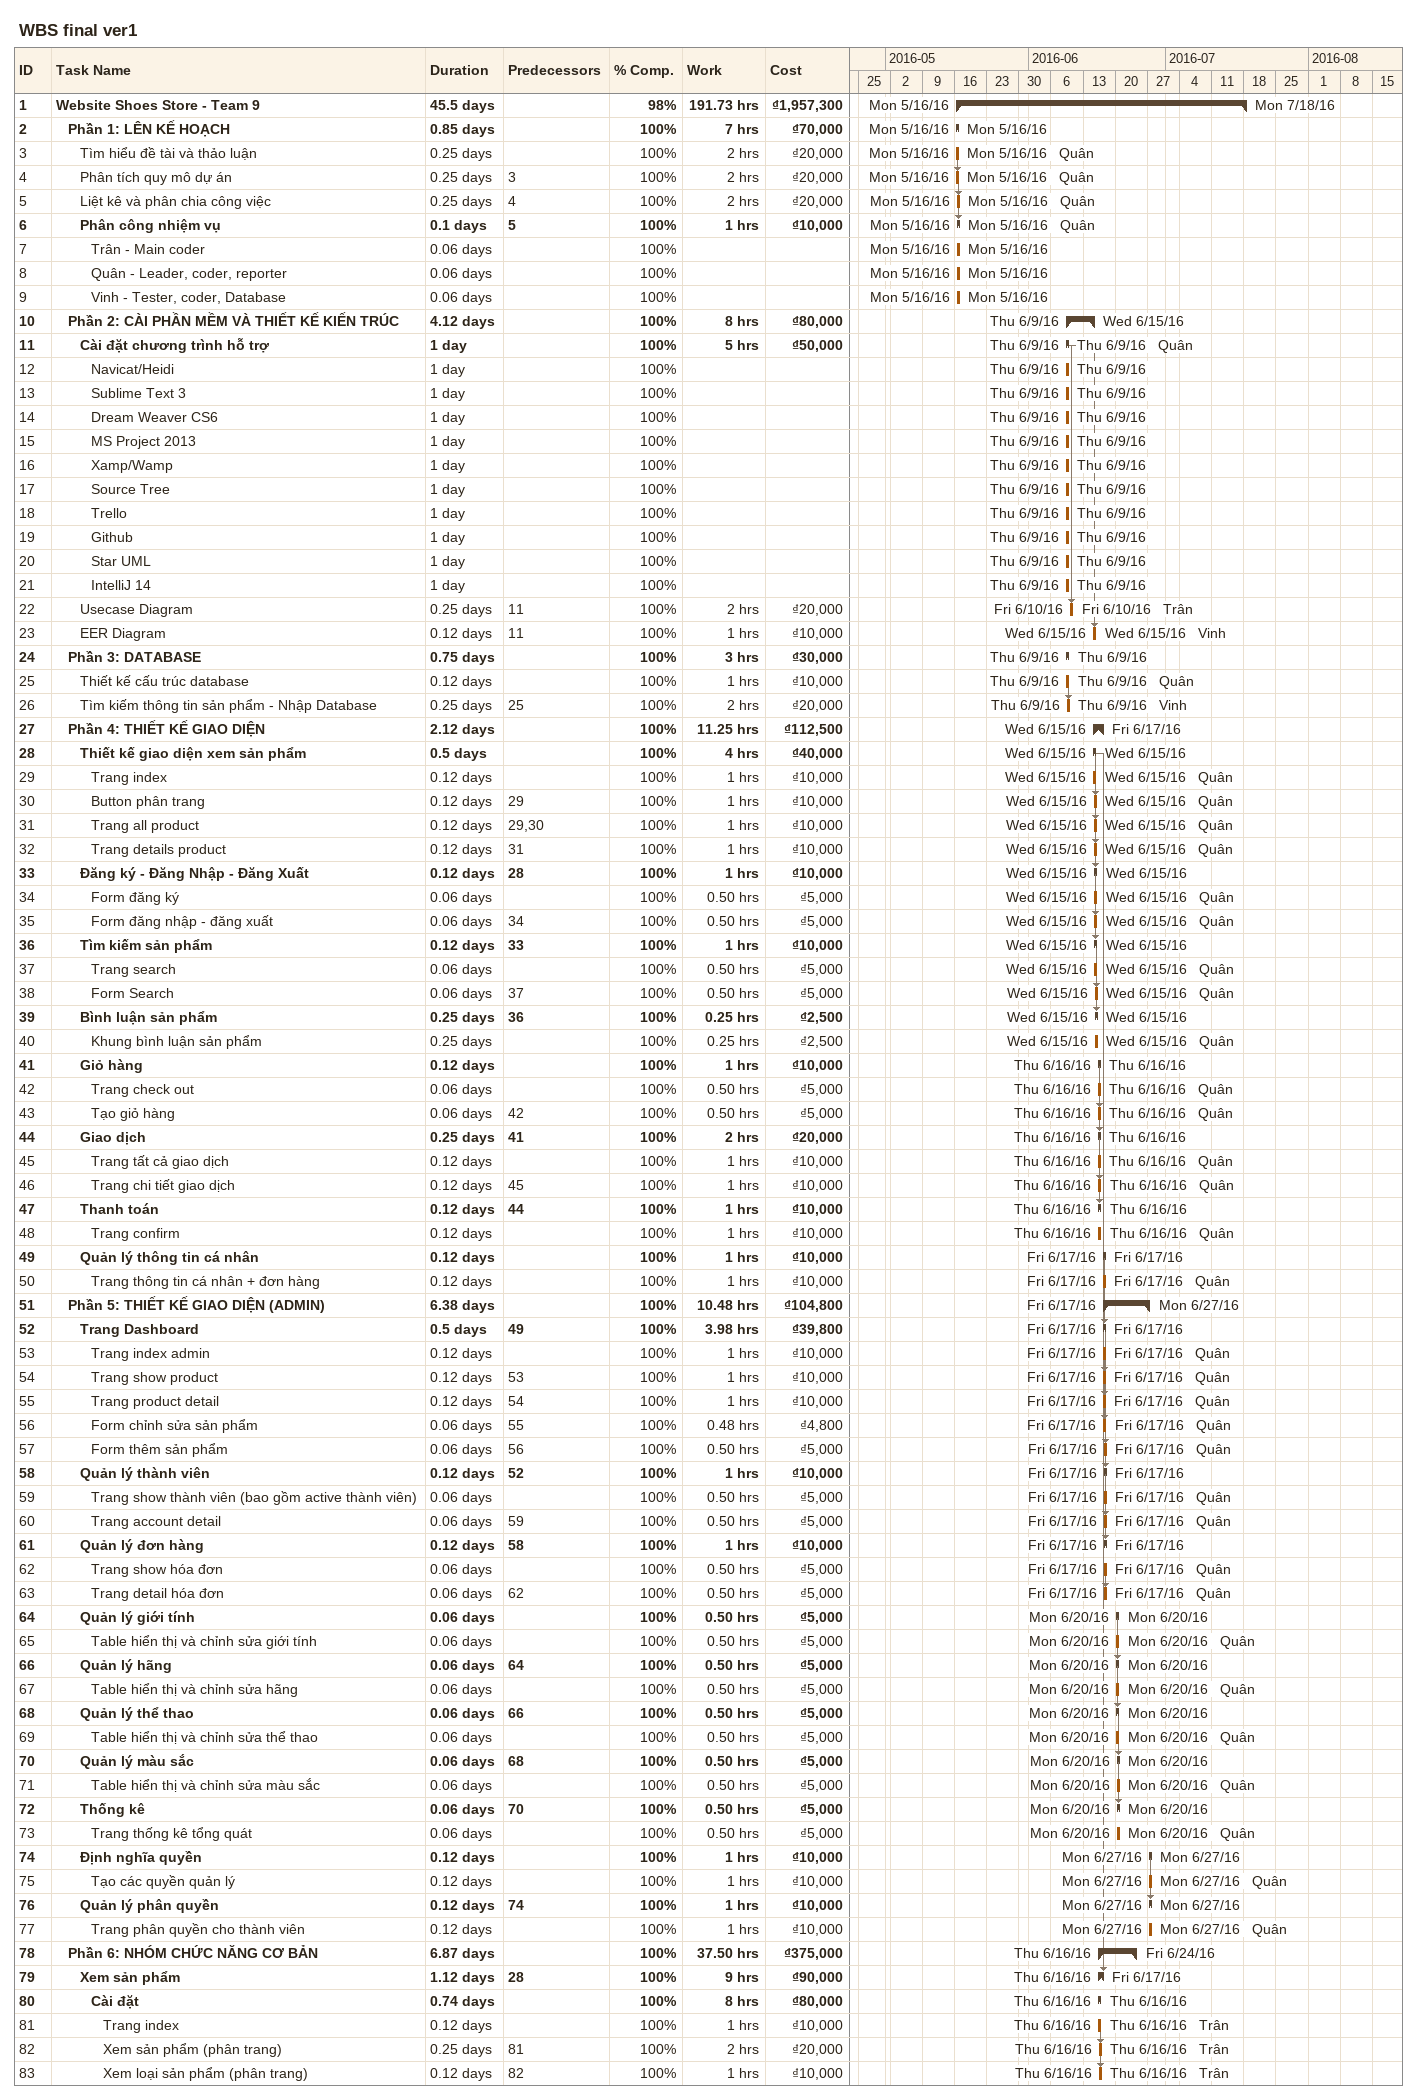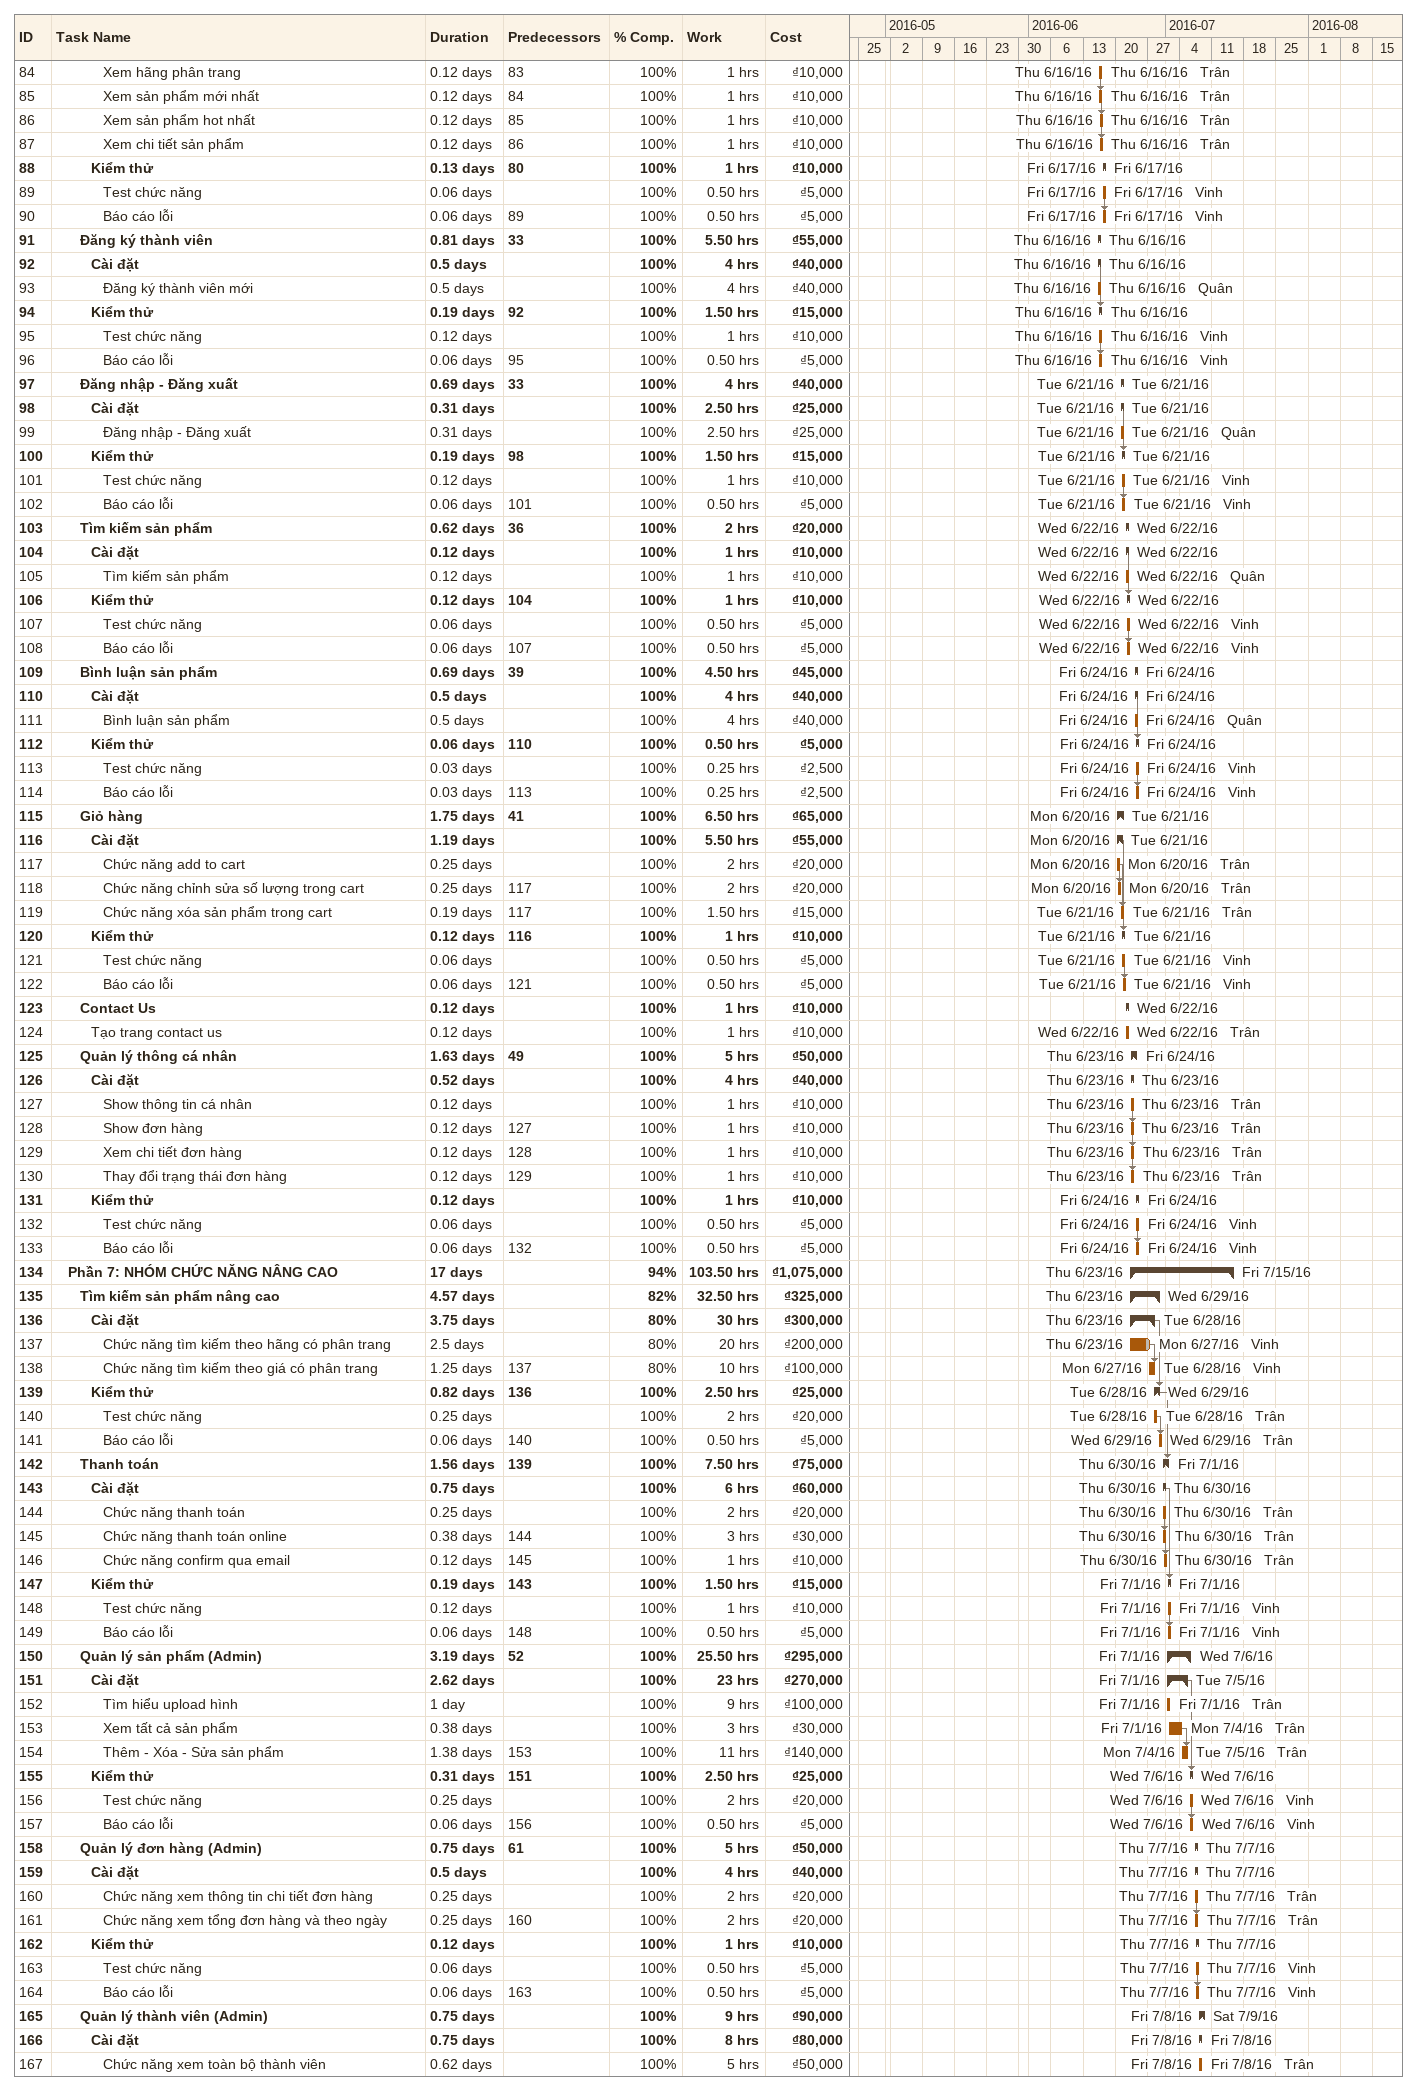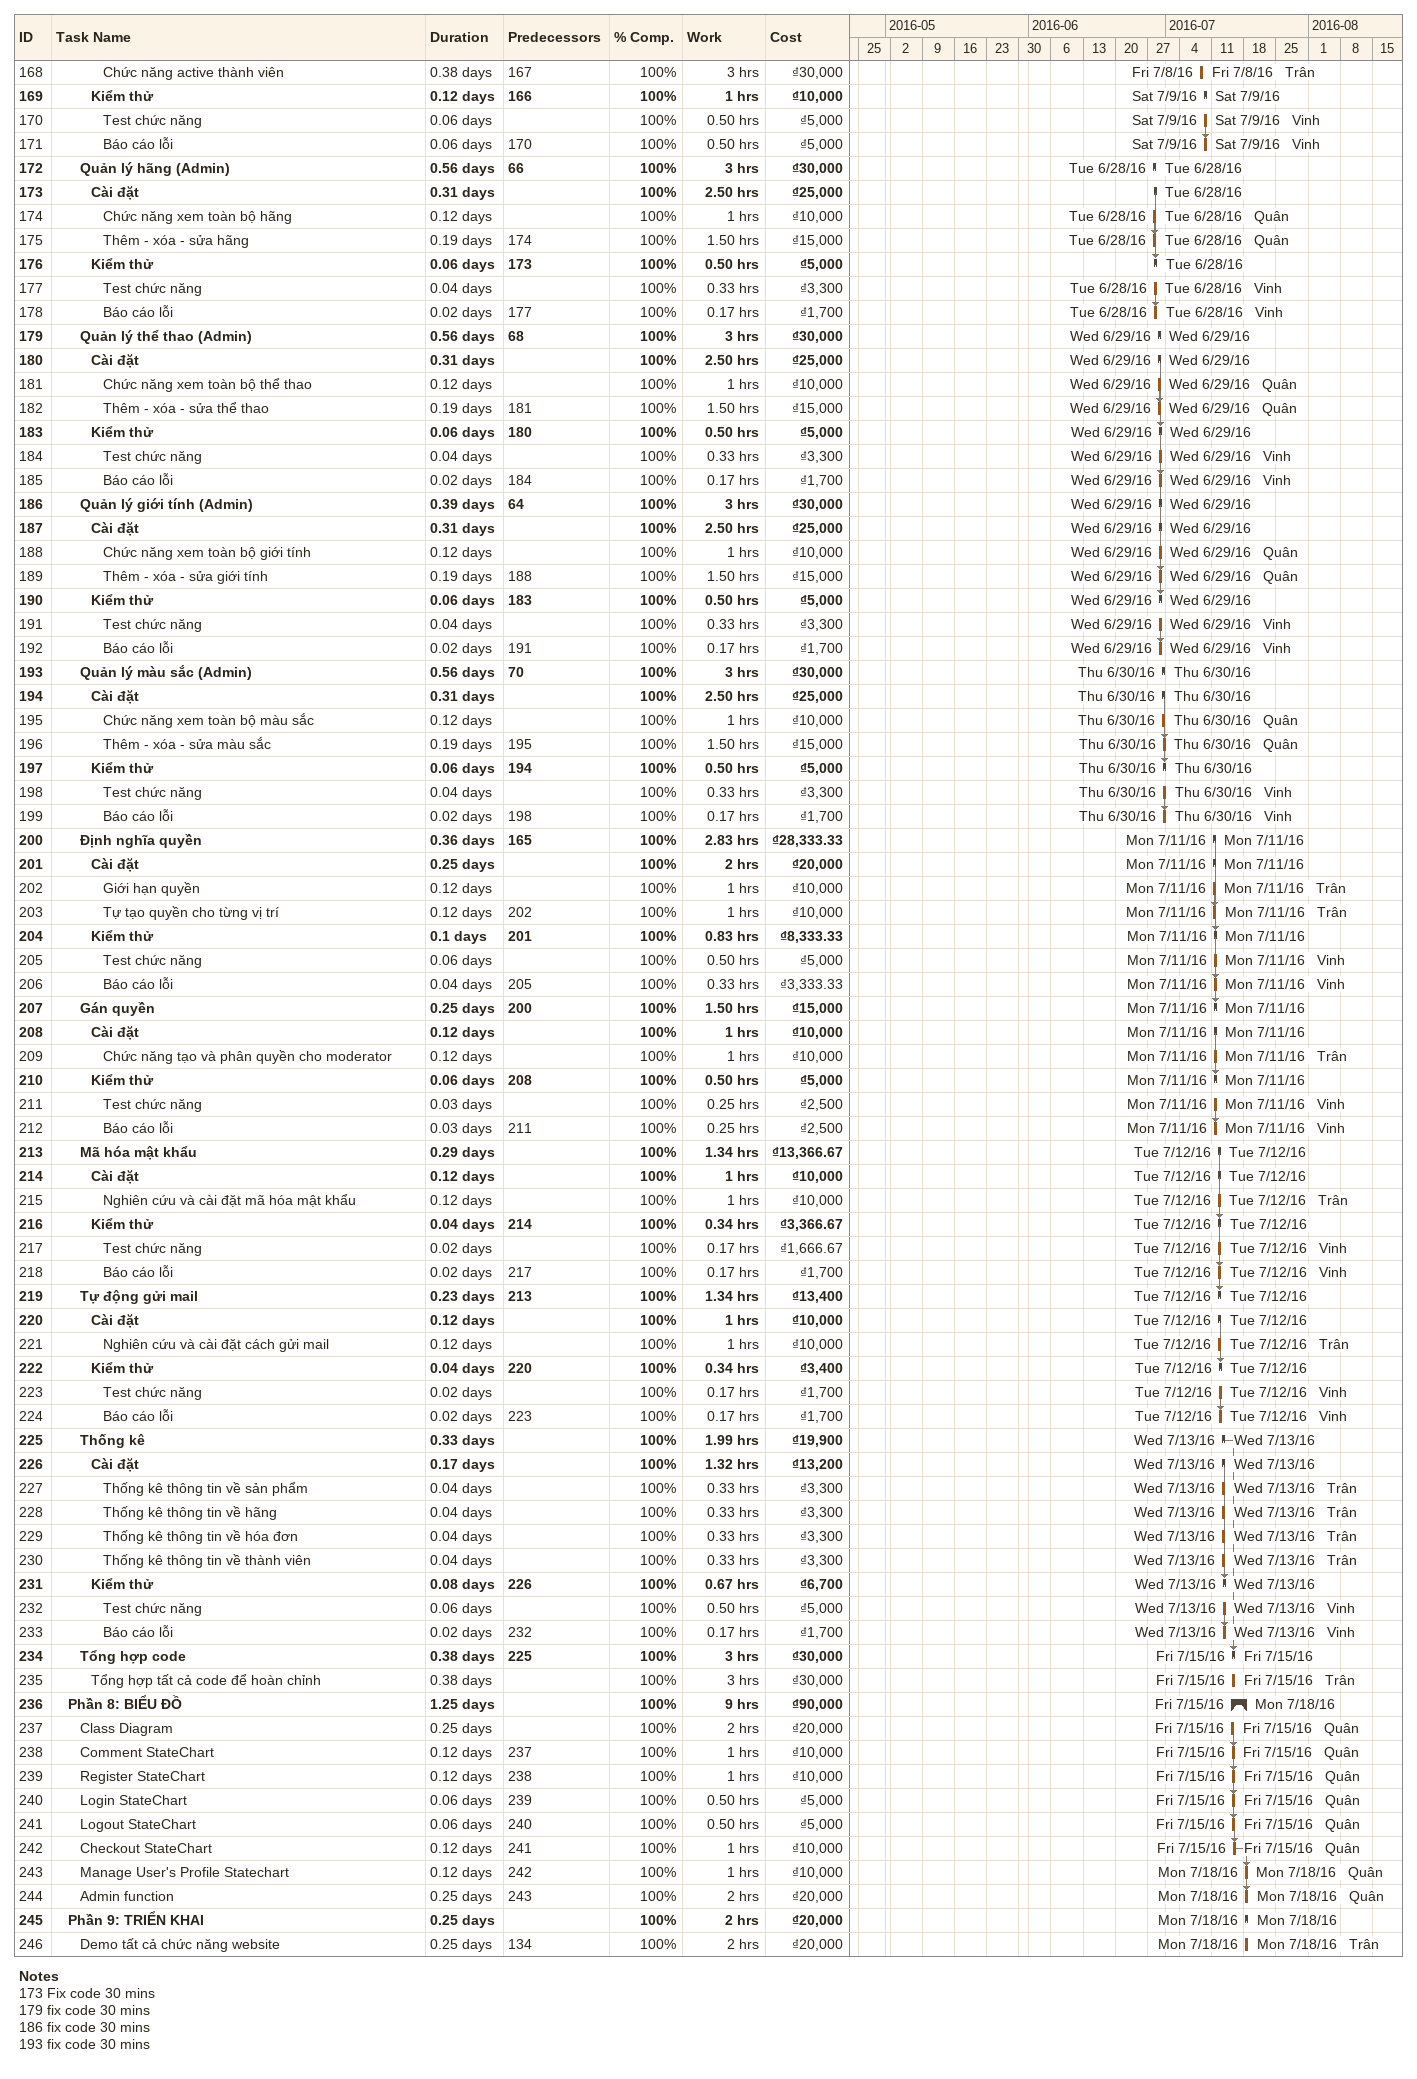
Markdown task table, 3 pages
WBS final ver1

| ID | Level | Task | Duration | Start | Finish | Predecessors | Resources | % complete | Work (h) | Cost (₫) |
|---|---|---|---|---|---|---|---|---|---|---|
| 1 | 1 | **Website Shoes Store - Team 9** | 45.5d | 2016-05-16 | 2016-07-18 |  |  | 98 | 191.73 | 1957300 |
| 2 | 2 | **Phần 1: LÊN KẾ HOẠCH** | 0.85d | 2016-05-16 | 2016-05-16 |  |  | 100 | 7 | 70000 |
| 3 | 3 | Tìm hiểu đề tài và thảo luận | 0.25d | 2016-05-16 | 2016-05-16 |  | Quân | 100 | 2 | 20000 |
| 4 | 3 | Phân tích quy mô dự án | 0.25d | 2016-05-16 | 2016-05-16 | 3 | Quân | 100 | 2 | 20000 |
| 5 | 3 | Liệt kê và phân chia công việc | 0.25d | 2016-05-16 | 2016-05-16 | 4 | Quân | 100 | 2 | 20000 |
| 6 | 3 | **Phân công nhiệm vụ** | 0.1d | 2016-05-16 | 2016-05-16 | 5 | Quân | 100 | 1 | 10000 |
| 7 | 4 | Trân - Main coder | 0.06d | 2016-05-16 | 2016-05-16 |  |  | 100 |  |  |
| 8 | 4 | Quân - Leader, coder, reporter | 0.06d | 2016-05-16 | 2016-05-16 |  |  | 100 |  |  |
| 9 | 4 | Vinh - Tester, coder, Database | 0.06d | 2016-05-16 | 2016-05-16 |  |  | 100 |  |  |
| 10 | 2 | **Phần 2: CÀI PHẦN MỀM VÀ THIẾT KẾ KIẾN TRÚC** | 4.12d | 2016-06-09 | 2016-06-15 |  |  | 100 | 8 | 80000 |
| 11 | 3 | **Cài đặt chương trình hỗ trợ** | 1d | 2016-06-09 | 2016-06-09 |  | Quân | 100 | 5 | 50000 |
| 12 | 4 | Navicat/Heidi | 1d | 2016-06-09 | 2016-06-09 |  |  | 100 |  |  |
| 13 | 4 | Sublime Text 3 | 1d | 2016-06-09 | 2016-06-09 |  |  | 100 |  |  |
| 14 | 4 | Dream Weaver CS6 | 1d | 2016-06-09 | 2016-06-09 |  |  | 100 |  |  |
| 15 | 4 | MS Project 2013 | 1d | 2016-06-09 | 2016-06-09 |  |  | 100 |  |  |
| 16 | 4 | Xamp/Wamp | 1d | 2016-06-09 | 2016-06-09 |  |  | 100 |  |  |
| 17 | 4 | Source Tree | 1d | 2016-06-09 | 2016-06-09 |  |  | 100 |  |  |
| 18 | 4 | Trello | 1d | 2016-06-09 | 2016-06-09 |  |  | 100 |  |  |
| 19 | 4 | Github | 1d | 2016-06-09 | 2016-06-09 |  |  | 100 |  |  |
| 20 | 4 | Star UML | 1d | 2016-06-09 | 2016-06-09 |  |  | 100 |  |  |
| 21 | 4 | IntelliJ 14 | 1d | 2016-06-09 | 2016-06-09 |  |  | 100 |  |  |
| 22 | 3 | Usecase Diagram | 0.25d | 2016-06-10 | 2016-06-10 | 11 | Trân | 100 | 2 | 20000 |
| 23 | 3 | EER Diagram | 0.12d | 2016-06-15 | 2016-06-15 | 11 | Vinh | 100 | 1 | 10000 |
| 24 | 2 | **Phần 3: DATABASE** | 0.75d | 2016-06-09 | 2016-06-09 |  |  | 100 | 3 | 30000 |
| 25 | 3 | Thiết kế cấu trúc database | 0.12d | 2016-06-09 | 2016-06-09 |  | Quân | 100 | 1 | 10000 |
| 26 | 3 | Tìm kiếm thông tin sản phẩm - Nhập Database | 0.25d | 2016-06-09 | 2016-06-09 | 25 | Vinh | 100 | 2 | 20000 |
| 27 | 2 | **Phần 4: THIẾT KẾ GIAO DIỆN** | 2.12d | 2016-06-15 | 2016-06-17 |  |  | 100 | 11.25 | 112500 |
| 28 | 3 | **Thiết kế giao diện xem sản phẩm** | 0.5d | 2016-06-15 | 2016-06-15 |  |  | 100 | 4 | 40000 |
| 29 | 4 | Trang index | 0.12d | 2016-06-15 | 2016-06-15 |  | Quân | 100 | 1 | 10000 |
| 30 | 4 | Button phân trang | 0.12d | 2016-06-15 | 2016-06-15 | 29 | Quân | 100 | 1 | 10000 |
| 31 | 4 | Trang all product | 0.12d | 2016-06-15 | 2016-06-15 | 29, 30 | Quân | 100 | 1 | 10000 |
| 32 | 4 | Trang details product | 0.12d | 2016-06-15 | 2016-06-15 | 31 | Quân | 100 | 1 | 10000 |
| 33 | 3 | **Đăng ký - Đăng Nhập - Đăng Xuất** | 0.12d | 2016-06-15 | 2016-06-15 | 28 |  | 100 | 1 | 10000 |
| 34 | 4 | Form đăng ký | 0.06d | 2016-06-15 | 2016-06-15 |  | Quân | 100 | 0.50 | 5000 |
| 35 | 4 | Form đăng nhập - đăng xuất | 0.06d | 2016-06-15 | 2016-06-15 | 34 | Quân | 100 | 0.50 | 5000 |
| 36 | 3 | **Tìm kiếm sản phẩm** | 0.12d | 2016-06-15 | 2016-06-15 | 33 |  | 100 | 1 | 10000 |
| 37 | 4 | Trang search | 0.06d | 2016-06-15 | 2016-06-15 |  | Quân | 100 | 0.50 | 5000 |
| 38 | 4 | Form Search | 0.06d | 2016-06-15 | 2016-06-15 | 37 | Quân | 100 | 0.50 | 5000 |
| 39 | 3 | **Bình luận sản phẩm** | 0.25d | 2016-06-15 | 2016-06-15 | 36 |  | 100 | 0.25 | 2500 |
| 40 | 4 | Khung bình luận sản phẩm | 0.25d | 2016-06-15 | 2016-06-15 |  | Quân | 100 | 0.25 | 2500 |
| 41 | 3 | **Giỏ hàng** | 0.12d | 2016-06-16 | 2016-06-16 |  |  | 100 | 1 | 10000 |
| 42 | 4 | Trang check out | 0.06d | 2016-06-16 | 2016-06-16 |  | Quân | 100 | 0.50 | 5000 |
| 43 | 4 | Tạo giỏ hàng | 0.06d | 2016-06-16 | 2016-06-16 | 42 | Quân | 100 | 0.50 | 5000 |
| 44 | 3 | **Giao dịch** | 0.25d | 2016-06-16 | 2016-06-16 | 41 |  | 100 | 2 | 20000 |
| 45 | 4 | Trang tất cả giao dịch | 0.12d | 2016-06-16 | 2016-06-16 |  | Quân | 100 | 1 | 10000 |
| 46 | 4 | Trang chi tiết giao dịch | 0.12d | 2016-06-16 | 2016-06-16 | 45 | Quân | 100 | 1 | 10000 |
| 47 | 3 | **Thanh toán** | 0.12d | 2016-06-16 | 2016-06-16 | 44 |  | 100 | 1 | 10000 |
| 48 | 4 | Trang confirm | 0.12d | 2016-06-16 | 2016-06-16 |  | Quân | 100 | 1 | 10000 |
| 49 | 3 | **Quản lý thông tin cá nhân** | 0.12d | 2016-06-17 | 2016-06-17 |  |  | 100 | 1 | 10000 |
| 50 | 4 | Trang thông tin cá nhân + đơn hàng | 0.12d | 2016-06-17 | 2016-06-17 |  | Quân | 100 | 1 | 10000 |
| 51 | 2 | **Phần 5: THIẾT KẾ GIAO DIỆN (ADMIN)** | 6.38d | 2016-06-17 | 2016-06-27 |  |  | 100 | 10.48 | 104800 |
| 52 | 3 | **Trang Dashboard** | 0.5d | 2016-06-17 | 2016-06-17 | 49 |  | 100 | 3.98 | 39800 |
| 53 | 4 | Trang index admin | 0.12d | 2016-06-17 | 2016-06-17 |  | Quân | 100 | 1 | 10000 |
| 54 | 4 | Trang show product | 0.12d | 2016-06-17 | 2016-06-17 | 53 | Quân | 100 | 1 | 10000 |
| 55 | 4 | Trang product detail | 0.12d | 2016-06-17 | 2016-06-17 | 54 | Quân | 100 | 1 | 10000 |
| 56 | 4 | Form chỉnh sửa sản phẩm | 0.06d | 2016-06-17 | 2016-06-17 | 55 | Quân | 100 | 0.48 | 4800 |
| 57 | 4 | Form thêm sản phẩm | 0.06d | 2016-06-17 | 2016-06-17 | 56 | Quân | 100 | 0.50 | 5000 |
| 58 | 3 | **Quản lý thành viên** | 0.12d | 2016-06-17 | 2016-06-17 | 52 |  | 100 | 1 | 10000 |
| 59 | 4 | Trang show thành viên (bao gồm active thành viên) | 0.06d | 2016-06-17 | 2016-06-17 |  | Quân | 100 | 0.50 | 5000 |
| 60 | 4 | Trang account detail | 0.06d | 2016-06-17 | 2016-06-17 | 59 | Quân | 100 | 0.50 | 5000 |
| 61 | 3 | **Quản lý đơn hàng** | 0.12d | 2016-06-17 | 2016-06-17 | 58 |  | 100 | 1 | 10000 |
| 62 | 4 | Trang show hóa đơn | 0.06d | 2016-06-17 | 2016-06-17 |  | Quân | 100 | 0.50 | 5000 |
| 63 | 4 | Trang detail hóa đơn | 0.06d | 2016-06-17 | 2016-06-17 | 62 | Quân | 100 | 0.50 | 5000 |
| 64 | 3 | **Quản lý giới tính** | 0.06d | 2016-06-20 | 2016-06-20 |  |  | 100 | 0.50 | 5000 |
| 65 | 4 | Table hiển thị và chỉnh sửa giới tính | 0.06d | 2016-06-20 | 2016-06-20 |  | Quân | 100 | 0.50 | 5000 |
| 66 | 3 | **Quản lý hãng** | 0.06d | 2016-06-20 | 2016-06-20 | 64 |  | 100 | 0.50 | 5000 |
| 67 | 4 | Table hiển thị và chỉnh sửa hãng | 0.06d | 2016-06-20 | 2016-06-20 |  | Quân | 100 | 0.50 | 5000 |
| 68 | 3 | **Quản lý thể thao** | 0.06d | 2016-06-20 | 2016-06-20 | 66 |  | 100 | 0.50 | 5000 |
| 69 | 4 | Table hiển thị và chỉnh sửa thể thao | 0.06d | 2016-06-20 | 2016-06-20 |  | Quân | 100 | 0.50 | 5000 |
| 70 | 3 | **Quản lý màu sắc** | 0.06d | 2016-06-20 | 2016-06-20 | 68 |  | 100 | 0.50 | 5000 |
| 71 | 4 | Table hiển thị và chỉnh sửa màu sắc | 0.06d | 2016-06-20 | 2016-06-20 |  | Quân | 100 | 0.50 | 5000 |
| 72 | 3 | **Thống kê** | 0.06d | 2016-06-20 | 2016-06-20 | 70 |  | 100 | 0.50 | 5000 |
| 73 | 4 | Trang thống kê tổng quát | 0.06d | 2016-06-20 | 2016-06-20 |  | Quân | 100 | 0.50 | 5000 |
| 74 | 3 | **Định nghĩa quyền** | 0.12d | 2016-06-27 | 2016-06-27 |  |  | 100 | 1 | 10000 |
| 75 | 4 | Tạo các quyền quản lý | 0.12d | 2016-06-27 | 2016-06-27 |  | Quân | 100 | 1 | 10000 |
| 76 | 3 | **Quản lý phân quyền** | 0.12d | 2016-06-27 | 2016-06-27 | 74 |  | 100 | 1 | 10000 |
| 77 | 4 | Trang phân quyền cho thành viên | 0.12d | 2016-06-27 | 2016-06-27 |  | Quân | 100 | 1 | 10000 |
| 78 | 2 | **Phần 6: NHÓM CHỨC NĂNG CƠ BẢN** | 6.87d | 2016-06-16 | 2016-06-24 |  |  | 100 | 37.50 | 375000 |
| 79 | 3 | **Xem sản phẩm** | 1.12d | 2016-06-16 | 2016-06-17 | 28 |  | 100 | 9 | 90000 |
| 80 | 4 | **Cài đặt** | 0.74d | 2016-06-16 | 2016-06-16 |  |  | 100 | 8 | 80000 |
| 81 | 5 | Trang index | 0.12d | 2016-06-16 | 2016-06-16 |  | Trân | 100 | 1 | 10000 |
| 82 | 5 | Xem sản phẩm (phân trang) | 0.25d | 2016-06-16 | 2016-06-16 | 81 | Trân | 100 | 2 | 20000 |
| 83 | 5 | Xem loại sản phẩm (phân trang) | 0.12d | 2016-06-16 | 2016-06-16 | 82 | Trân | 100 | 1 | 10000 |
| 84 | 5 | Xem hãng phân trang | 0.12d | 2016-06-16 | 2016-06-16 | 83 | Trân | 100 | 1 | 10000 |
| 85 | 5 | Xem sản phẩm mới nhất | 0.12d | 2016-06-16 | 2016-06-16 | 84 | Trân | 100 | 1 | 10000 |
| 86 | 5 | Xem sản phẩm hot nhất | 0.12d | 2016-06-16 | 2016-06-16 | 85 | Trân | 100 | 1 | 10000 |
| 87 | 5 | Xem chi tiết sản phẩm | 0.12d | 2016-06-16 | 2016-06-16 | 86 | Trân | 100 | 1 | 10000 |
| 88 | 4 | **Kiểm thử** | 0.13d | 2016-06-17 | 2016-06-17 | 80 |  | 100 | 1 | 10000 |
| 89 | 5 | Test chức năng | 0.06d | 2016-06-17 | 2016-06-17 |  | Vinh | 100 | 0.50 | 5000 |
| 90 | 5 | Báo cáo lỗi | 0.06d | 2016-06-17 | 2016-06-17 | 89 | Vinh | 100 | 0.50 | 5000 |
| 91 | 3 | **Đăng ký thành viên** | 0.81d | 2016-06-16 | 2016-06-16 | 33 |  | 100 | 5.50 | 55000 |
| 92 | 4 | **Cài đặt** | 0.5d | 2016-06-16 | 2016-06-16 |  |  | 100 | 4 | 40000 |
| 93 | 5 | Đăng ký thành viên mới | 0.5d | 2016-06-16 | 2016-06-16 |  | Quân | 100 | 4 | 40000 |
| 94 | 4 | **Kiểm thử** | 0.19d | 2016-06-16 | 2016-06-16 | 92 |  | 100 | 1.50 | 15000 |
| 95 | 5 | Test chức năng | 0.12d | 2016-06-16 | 2016-06-16 |  | Vinh | 100 | 1 | 10000 |
| 96 | 5 | Báo cáo lỗi | 0.06d | 2016-06-16 | 2016-06-16 | 95 | Vinh | 100 | 0.50 | 5000 |
| 97 | 3 | **Đăng nhập - Đăng xuất** | 0.69d | 2016-06-21 | 2016-06-21 | 33 |  | 100 | 4 | 40000 |
| 98 | 4 | **Cài đặt** | 0.31d | 2016-06-21 | 2016-06-21 |  |  | 100 | 2.50 | 25000 |
| 99 | 5 | Đăng nhập - Đăng xuất | 0.31d | 2016-06-21 | 2016-06-21 |  | Quân | 100 | 2.50 | 25000 |
| 100 | 4 | **Kiểm thử** | 0.19d | 2016-06-21 | 2016-06-21 | 98 |  | 100 | 1.50 | 15000 |
| 101 | 5 | Test chức năng | 0.12d | 2016-06-21 | 2016-06-21 |  | Vinh | 100 | 1 | 10000 |
| 102 | 5 | Báo cáo lỗi | 0.06d | 2016-06-21 | 2016-06-21 | 101 | Vinh | 100 | 0.50 | 5000 |
| 103 | 3 | **Tìm kiếm sản phẩm** | 0.62d | 2016-06-22 | 2016-06-22 | 36 |  | 100 | 2 | 20000 |
| 104 | 4 | **Cài đặt** | 0.12d | 2016-06-22 | 2016-06-22 |  |  | 100 | 1 | 10000 |
| 105 | 5 | Tìm kiếm sản phẩm | 0.12d | 2016-06-22 | 2016-06-22 |  | Quân | 100 | 1 | 10000 |
| 106 | 4 | **Kiểm thử** | 0.12d | 2016-06-22 | 2016-06-22 | 104 |  | 100 | 1 | 10000 |
| 107 | 5 | Test chức năng | 0.06d | 2016-06-22 | 2016-06-22 |  | Vinh | 100 | 0.50 | 5000 |
| 108 | 5 | Báo cáo lỗi | 0.06d | 2016-06-22 | 2016-06-22 | 107 | Vinh | 100 | 0.50 | 5000 |
| 109 | 3 | **Bình luận sản phẩm** | 0.69d | 2016-06-24 | 2016-06-24 | 39 |  | 100 | 4.50 | 45000 |
| 110 | 4 | **Cài đặt** | 0.5d | 2016-06-24 | 2016-06-24 |  |  | 100 | 4 | 40000 |
| 111 | 5 | Bình luận sản phẩm | 0.5d | 2016-06-24 | 2016-06-24 |  | Quân | 100 | 4 | 40000 |
| 112 | 4 | **Kiểm thử** | 0.06d | 2016-06-24 | 2016-06-24 | 110 |  | 100 | 0.50 | 5000 |
| 113 | 5 | Test chức năng | 0.03d | 2016-06-24 | 2016-06-24 |  | Vinh | 100 | 0.25 | 2500 |
| 114 | 5 | Báo cáo lỗi | 0.03d | 2016-06-24 | 2016-06-24 | 113 | Vinh | 100 | 0.25 | 2500 |
| 115 | 3 | **Giỏ hàng** | 1.75d | 2016-06-20 | 2016-06-21 | 41 |  | 100 | 6.50 | 65000 |
| 116 | 4 | **Cài đặt** | 1.19d | 2016-06-20 | 2016-06-21 |  |  | 100 | 5.50 | 55000 |
| 117 | 5 | Chức năng add to cart | 0.25d | 2016-06-20 | 2016-06-20 |  | Trân | 100 | 2 | 20000 |
| 118 | 5 | Chức năng chỉnh sửa số lượng trong cart | 0.25d | 2016-06-20 | 2016-06-20 | 117 | Trân | 100 | 2 | 20000 |
| 119 | 5 | Chức năng xóa sản phẩm trong cart | 0.19d | 2016-06-21 | 2016-06-21 | 117 | Trân | 100 | 1.50 | 15000 |
| 120 | 4 | **Kiểm thử** | 0.12d | 2016-06-21 | 2016-06-21 | 116 |  | 100 | 1 | 10000 |
| 121 | 5 | Test chức năng | 0.06d | 2016-06-21 | 2016-06-21 |  | Vinh | 100 | 0.50 | 5000 |
| 122 | 5 | Báo cáo lỗi | 0.06d | 2016-06-21 | 2016-06-21 | 121 | Vinh | 100 | 0.50 | 5000 |
| 123 | 3 | **Contact Us** | 0.12d | 2016-06-22 | 2016-06-22 |  |  | 100 | 1 | 10000 |
| 124 | 4 | Tạo trang contact us | 0.12d | 2016-06-22 | 2016-06-22 |  | Trân | 100 | 1 | 10000 |
| 125 | 3 | **Quản lý thông cá nhân** | 1.63d | 2016-06-23 | 2016-06-24 | 49 |  | 100 | 5 | 50000 |
| 126 | 4 | **Cài đặt** | 0.52d | 2016-06-23 | 2016-06-23 |  |  | 100 | 4 | 40000 |
| 127 | 5 | Show thông tin cá nhân | 0.12d | 2016-06-23 | 2016-06-23 |  | Trân | 100 | 1 | 10000 |
| 128 | 5 | Show đơn hàng | 0.12d | 2016-06-23 | 2016-06-23 | 127 | Trân | 100 | 1 | 10000 |
| 129 | 5 | Xem chi tiết đơn hàng | 0.12d | 2016-06-23 | 2016-06-23 | 128 | Trân | 100 | 1 | 10000 |
| 130 | 5 | Thay đổi trạng thái đơn hàng | 0.12d | 2016-06-23 | 2016-06-23 | 129 | Trân | 100 | 1 | 10000 |
| 131 | 4 | **Kiểm thử** | 0.12d | 2016-06-24 | 2016-06-24 |  |  | 100 | 1 | 10000 |
| 132 | 5 | Test chức năng | 0.06d | 2016-06-24 | 2016-06-24 |  | Vinh | 100 | 0.50 | 5000 |
| 133 | 5 | Báo cáo lỗi | 0.06d | 2016-06-24 | 2016-06-24 | 132 | Vinh | 100 | 0.50 | 5000 |
| 134 | 2 | **Phần 7: NHÓM CHỨC NĂNG NÂNG CAO** | 17d | 2016-06-23 | 2016-07-15 |  |  | 94 | 103.50 | 1075000 |
| 135 | 3 | **Tìm kiếm sản phẩm nâng cao** | 4.57d | 2016-06-23 | 2016-06-29 |  |  | 82 | 32.50 | 325000 |
| 136 | 4 | **Cài đặt** | 3.75d | 2016-06-23 | 2016-06-28 |  |  | 80 | 30 | 300000 |
| 137 | 5 | Chức năng tìm kiếm theo hãng có phân trang | 2.5d | 2016-06-23 | 2016-06-27 |  | Vinh | 80 | 20 | 200000 |
| 138 | 5 | Chức năng tìm kiếm theo giá có phân trang | 1.25d | 2016-06-27 | 2016-06-28 | 137 | Vinh | 80 | 10 | 100000 |
| 139 | 4 | **Kiểm thử** | 0.82d | 2016-06-28 | 2016-06-29 | 136 |  | 100 | 2.50 | 25000 |
| 140 | 5 | Test chức năng | 0.25d | 2016-06-28 | 2016-06-28 |  | Trân | 100 | 2 | 20000 |
| 141 | 5 | Báo cáo lỗi | 0.06d | 2016-06-29 | 2016-06-29 | 140 | Trân | 100 | 0.50 | 5000 |
| 142 | 3 | **Thanh toán** | 1.56d | 2016-06-30 | 2016-07-01 | 139 |  | 100 | 7.50 | 75000 |
| 143 | 4 | **Cài đặt** | 0.75d | 2016-06-30 | 2016-06-30 |  |  | 100 | 6 | 60000 |
| 144 | 5 | Chức năng thanh toán | 0.25d | 2016-06-30 | 2016-06-30 |  | Trân | 100 | 2 | 20000 |
| 145 | 5 | Chức năng thanh toán online | 0.38d | 2016-06-30 | 2016-06-30 | 144 | Trân | 100 | 3 | 30000 |
| 146 | 5 | Chức năng confirm qua email | 0.12d | 2016-06-30 | 2016-06-30 | 145 | Trân | 100 | 1 | 10000 |
| 147 | 4 | **Kiểm thử** | 0.19d | 2016-07-01 | 2016-07-01 | 143 |  | 100 | 1.50 | 15000 |
| 148 | 5 | Test chức năng | 0.12d | 2016-07-01 | 2016-07-01 |  | Vinh | 100 | 1 | 10000 |
| 149 | 5 | Báo cáo lỗi | 0.06d | 2016-07-01 | 2016-07-01 | 148 | Vinh | 100 | 0.50 | 5000 |
| 150 | 3 | **Quản lý sản phẩm (Admin)** | 3.19d | 2016-07-01 | 2016-07-06 | 52 |  | 100 | 25.50 | 295000 |
| 151 | 4 | **Cài đặt** | 2.62d | 2016-07-01 | 2016-07-05 |  |  | 100 | 23 | 270000 |
| 152 | 5 | Tìm hiểu upload hình | 1d | 2016-07-01 | 2016-07-01 |  | Trân | 100 | 9 | 100000 |
| 153 | 5 | Xem tất cả sản phẩm | 0.38d | 2016-07-01 | 2016-07-04 |  | Trân | 100 | 3 | 30000 |
| 154 | 5 | Thêm - Xóa - Sửa sản phẩm | 1.38d | 2016-07-04 | 2016-07-05 | 153 | Trân | 100 | 11 | 140000 |
| 155 | 4 | **Kiểm thử** | 0.31d | 2016-07-06 | 2016-07-06 | 151 |  | 100 | 2.50 | 25000 |
| 156 | 5 | Test chức năng | 0.25d | 2016-07-06 | 2016-07-06 |  | Vinh | 100 | 2 | 20000 |
| 157 | 5 | Báo cáo lỗi | 0.06d | 2016-07-06 | 2016-07-06 | 156 | Vinh | 100 | 0.50 | 5000 |
| 158 | 3 | **Quản lý đơn hàng (Admin)** | 0.75d | 2016-07-07 | 2016-07-07 | 61 |  | 100 | 5 | 50000 |
| 159 | 4 | **Cài đặt** | 0.5d | 2016-07-07 | 2016-07-07 |  |  | 100 | 4 | 40000 |
| 160 | 5 | Chức năng xem thông tin chi tiết đơn hàng | 0.25d | 2016-07-07 | 2016-07-07 |  | Trân | 100 | 2 | 20000 |
| 161 | 5 | Chức năng xem tổng đơn hàng và theo ngày | 0.25d | 2016-07-07 | 2016-07-07 | 160 | Trân | 100 | 2 | 20000 |
| 162 | 4 | **Kiểm thử** | 0.12d | 2016-07-07 | 2016-07-07 |  |  | 100 | 1 | 10000 |
| 163 | 5 | Test chức năng | 0.06d | 2016-07-07 | 2016-07-07 |  | Vinh | 100 | 0.50 | 5000 |
| 164 | 5 | Báo cáo lỗi | 0.06d | 2016-07-07 | 2016-07-07 | 163 | Vinh | 100 | 0.50 | 5000 |
| 165 | 3 | **Quản lý thành viên (Admin)** | 0.75d | 2016-07-08 | 2016-07-09 |  |  | 100 | 9 | 90000 |
| 166 | 4 | **Cài đặt** | 0.75d | 2016-07-08 | 2016-07-08 |  |  | 100 | 8 | 80000 |
| 167 | 5 | Chức năng xem toàn bộ thành viên | 0.62d | 2016-07-08 | 2016-07-08 |  | Trân | 100 | 5 | 50000 |
| 168 | 5 | Chức năng active thành viên | 0.38d | 2016-07-08 | 2016-07-08 | 167 | Trân | 100 | 3 | 30000 |
| 169 | 4 | **Kiểm thử** | 0.12d | 2016-07-09 | 2016-07-09 | 166 |  | 100 | 1 | 10000 |
| 170 | 5 | Test chức năng | 0.06d | 2016-07-09 | 2016-07-09 |  | Vinh | 100 | 0.50 | 5000 |
| 171 | 5 | Báo cáo lỗi | 0.06d | 2016-07-09 | 2016-07-09 | 170 | Vinh | 100 | 0.50 | 5000 |
| 172 | 3 | **Quản lý hãng (Admin)** | 0.56d | 2016-06-28 | 2016-06-28 | 66 |  | 100 | 3 | 30000 |
| 173 | 4 | **Cài đặt** | 0.31d | 2016-06-28 | 2016-06-28 |  |  | 100 | 2.50 | 25000 |
| 174 | 5 | Chức năng xem toàn bộ hãng | 0.12d | 2016-06-28 | 2016-06-28 |  | Quân | 100 | 1 | 10000 |
| 175 | 5 | Thêm - xóa - sửa hãng | 0.19d | 2016-06-28 | 2016-06-28 | 174 | Quân | 100 | 1.50 | 15000 |
| 176 | 4 | **Kiểm thử** | 0.06d | 2016-06-28 | 2016-06-28 | 173 |  | 100 | 0.50 | 5000 |
| 177 | 5 | Test chức năng | 0.04d | 2016-06-28 | 2016-06-28 |  | Vinh | 100 | 0.33 | 3300 |
| 178 | 5 | Báo cáo lỗi | 0.02d | 2016-06-28 | 2016-06-28 | 177 | Vinh | 100 | 0.17 | 1700 |
| 179 | 3 | **Quản lý thể thao (Admin)** | 0.56d | 2016-06-29 | 2016-06-29 | 68 |  | 100 | 3 | 30000 |
| 180 | 4 | **Cài đặt** | 0.31d | 2016-06-29 | 2016-06-29 |  |  | 100 | 2.50 | 25000 |
| 181 | 5 | Chức năng xem toàn bộ thể thao | 0.12d | 2016-06-29 | 2016-06-29 |  | Quân | 100 | 1 | 10000 |
| 182 | 5 | Thêm - xóa - sửa thể thao | 0.19d | 2016-06-29 | 2016-06-29 | 181 | Quân | 100 | 1.50 | 15000 |
| 183 | 4 | **Kiểm thử** | 0.06d | 2016-06-29 | 2016-06-29 | 180 |  | 100 | 0.50 | 5000 |
| 184 | 5 | Test chức năng | 0.04d | 2016-06-29 | 2016-06-29 |  | Vinh | 100 | 0.33 | 3300 |
| 185 | 5 | Báo cáo lỗi | 0.02d | 2016-06-29 | 2016-06-29 | 184 | Vinh | 100 | 0.17 | 1700 |
| 186 | 3 | **Quản lý giới tính (Admin)** | 0.39d | 2016-06-29 | 2016-06-29 | 64 |  | 100 | 3 | 30000 |
| 187 | 4 | **Cài đặt** | 0.31d | 2016-06-29 | 2016-06-29 |  |  | 100 | 2.50 | 25000 |
| 188 | 5 | Chức năng xem toàn bộ giới tính | 0.12d | 2016-06-29 | 2016-06-29 |  | Quân | 100 | 1 | 10000 |
| 189 | 5 | Thêm - xóa - sửa giới tính | 0.19d | 2016-06-29 | 2016-06-29 | 188 | Quân | 100 | 1.50 | 15000 |
| 190 | 4 | **Kiểm thử** | 0.06d | 2016-06-29 | 2016-06-29 | 183 |  | 100 | 0.50 | 5000 |
| 191 | 5 | Test chức năng | 0.04d | 2016-06-29 | 2016-06-29 |  | Vinh | 100 | 0.33 | 3300 |
| 192 | 5 | Báo cáo lỗi | 0.02d | 2016-06-29 | 2016-06-29 | 191 | Vinh | 100 | 0.17 | 1700 |
| 193 | 3 | **Quản lý màu sắc (Admin)** | 0.56d | 2016-06-30 | 2016-06-30 | 70 |  | 100 | 3 | 30000 |
| 194 | 4 | **Cài đặt** | 0.31d | 2016-06-30 | 2016-06-30 |  |  | 100 | 2.50 | 25000 |
| 195 | 5 | Chức năng xem toàn bộ màu sắc | 0.12d | 2016-06-30 | 2016-06-30 |  | Quân | 100 | 1 | 10000 |
| 196 | 5 | Thêm - xóa - sửa màu sắc | 0.19d | 2016-06-30 | 2016-06-30 | 195 | Quân | 100 | 1.50 | 15000 |
| 197 | 4 | **Kiểm thử** | 0.06d | 2016-06-30 | 2016-06-30 | 194 |  | 100 | 0.50 | 5000 |
| 198 | 5 | Test chức năng | 0.04d | 2016-06-30 | 2016-06-30 |  | Vinh | 100 | 0.33 | 3300 |
| 199 | 5 | Báo cáo lỗi | 0.02d | 2016-06-30 | 2016-06-30 | 198 | Vinh | 100 | 0.17 | 1700 |
| 200 | 3 | **Định nghĩa quyền** | 0.36d | 2016-07-11 | 2016-07-11 | 165 |  | 100 | 2.83 | 28333.33 |
| 201 | 4 | **Cài đặt** | 0.25d | 2016-07-11 | 2016-07-11 |  |  | 100 | 2 | 20000 |
| 202 | 5 | Giới hạn quyền | 0.12d | 2016-07-11 | 2016-07-11 |  | Trân | 100 | 1 | 10000 |
| 203 | 5 | Tự tạo quyền cho từng vị trí | 0.12d | 2016-07-11 | 2016-07-11 | 202 | Trân | 100 | 1 | 10000 |
| 204 | 4 | **Kiểm thử** | 0.1d | 2016-07-11 | 2016-07-11 | 201 |  | 100 | 0.83 | 8333.33 |
| 205 | 5 | Test chức năng | 0.06d | 2016-07-11 | 2016-07-11 |  | Vinh | 100 | 0.50 | 5000 |
| 206 | 5 | Báo cáo lỗi | 0.04d | 2016-07-11 | 2016-07-11 | 205 | Vinh | 100 | 0.33 | 3333.33 |
| 207 | 3 | **Gán quyền** | 0.25d | 2016-07-11 | 2016-07-11 | 200 |  | 100 | 1.50 | 15000 |
| 208 | 4 | **Cài đặt** | 0.12d | 2016-07-11 | 2016-07-11 |  |  | 100 | 1 | 10000 |
| 209 | 5 | Chức năng tạo và phân quyền cho moderator | 0.12d | 2016-07-11 | 2016-07-11 |  | Trân | 100 | 1 | 10000 |
| 210 | 4 | **Kiểm thử** | 0.06d | 2016-07-11 | 2016-07-11 | 208 |  | 100 | 0.50 | 5000 |
| 211 | 5 | Test chức năng | 0.03d | 2016-07-11 | 2016-07-11 |  | Vinh | 100 | 0.25 | 2500 |
| 212 | 5 | Báo cáo lỗi | 0.03d | 2016-07-11 | 2016-07-11 | 211 | Vinh | 100 | 0.25 | 2500 |
| 213 | 3 | **Mã hóa mật khẩu** | 0.29d | 2016-07-12 | 2016-07-12 |  |  | 100 | 1.34 | 13366.67 |
| 214 | 4 | **Cài đặt** | 0.12d | 2016-07-12 | 2016-07-12 |  |  | 100 | 1 | 10000 |
| 215 | 5 | Nghiên cứu và cài đặt mã hóa mật khẩu | 0.12d | 2016-07-12 | 2016-07-12 |  | Trân | 100 | 1 | 10000 |
| 216 | 4 | **Kiểm thử** | 0.04d | 2016-07-12 | 2016-07-12 | 214 |  | 100 | 0.34 | 3366.67 |
| 217 | 5 | Test chức năng | 0.02d | 2016-07-12 | 2016-07-12 |  | Vinh | 100 | 0.17 | 1666.67 |
| 218 | 5 | Báo cáo lỗi | 0.02d | 2016-07-12 | 2016-07-12 | 217 | Vinh | 100 | 0.17 | 1700 |
| 219 | 3 | **Tự động gửi mail** | 0.23d | 2016-07-12 | 2016-07-12 | 213 |  | 100 | 1.34 | 13400 |
| 220 | 4 | **Cài đặt** | 0.12d | 2016-07-12 | 2016-07-12 |  |  | 100 | 1 | 10000 |
| 221 | 5 | Nghiên cứu và cài đặt cách gửi mail | 0.12d | 2016-07-12 | 2016-07-12 |  | Trân | 100 | 1 | 10000 |
| 222 | 4 | **Kiểm thử** | 0.04d | 2016-07-12 | 2016-07-12 | 220 |  | 100 | 0.34 | 3400 |
| 223 | 5 | Test chức năng | 0.02d | 2016-07-12 | 2016-07-12 |  | Vinh | 100 | 0.17 | 1700 |
| 224 | 5 | Báo cáo lỗi | 0.02d | 2016-07-12 | 2016-07-12 | 223 | Vinh | 100 | 0.17 | 1700 |
| 225 | 3 | **Thống kê** | 0.33d | 2016-07-13 | 2016-07-13 |  |  | 100 | 1.99 | 19900 |
| 226 | 4 | **Cài đặt** | 0.17d | 2016-07-13 | 2016-07-13 |  |  | 100 | 1.32 | 13200 |
| 227 | 5 | Thống kê thông tin về sản phẩm | 0.04d | 2016-07-13 | 2016-07-13 |  | Trân | 100 | 0.33 | 3300 |
| 228 | 5 | Thống kê thông tin về hãng | 0.04d | 2016-07-13 | 2016-07-13 |  | Trân | 100 | 0.33 | 3300 |
| 229 | 5 | Thống kê thông tin về hóa đơn | 0.04d | 2016-07-13 | 2016-07-13 |  | Trân | 100 | 0.33 | 3300 |
| 230 | 5 | Thống kê thông tin về thành viên | 0.04d | 2016-07-13 | 2016-07-13 |  | Trân | 100 | 0.33 | 3300 |
| 231 | 4 | **Kiểm thử** | 0.08d | 2016-07-13 | 2016-07-13 | 226 |  | 100 | 0.67 | 6700 |
| 232 | 5 | Test chức năng | 0.06d | 2016-07-13 | 2016-07-13 |  | Vinh | 100 | 0.50 | 5000 |
| 233 | 5 | Báo cáo lỗi | 0.02d | 2016-07-13 | 2016-07-13 | 232 | Vinh | 100 | 0.17 | 1700 |
| 234 | 3 | **Tổng hợp code** | 0.38d | 2016-07-15 | 2016-07-15 | 225 |  | 100 | 3 | 30000 |
| 235 | 4 | Tổng hợp tất cả code để hoàn chỉnh | 0.38d | 2016-07-15 | 2016-07-15 |  | Trân | 100 | 3 | 30000 |
| 236 | 2 | **Phần 8: BIỂU ĐỒ** | 1.25d | 2016-07-15 | 2016-07-18 |  |  | 100 | 9 | 90000 |
| 237 | 3 | Class Diagram | 0.25d | 2016-07-15 | 2016-07-15 |  | Quân | 100 | 2 | 20000 |
| 238 | 3 | Comment StateChart | 0.12d | 2016-07-15 | 2016-07-15 | 237 | Quân | 100 | 1 | 10000 |
| 239 | 3 | Register StateChart | 0.12d | 2016-07-15 | 2016-07-15 | 238 | Quân | 100 | 1 | 10000 |
| 240 | 3 | Login StateChart | 0.06d | 2016-07-15 | 2016-07-15 | 239 | Quân | 100 | 0.50 | 5000 |
| 241 | 3 | Logout StateChart | 0.06d | 2016-07-15 | 2016-07-15 | 240 | Quân | 100 | 0.50 | 5000 |
| 242 | 3 | Checkout StateChart | 0.12d | 2016-07-15 | 2016-07-15 | 241 | Quân | 100 | 1 | 10000 |
| 243 | 3 | Manage User's Profile Statechart | 0.12d | 2016-07-18 | 2016-07-18 | 242 | Quân | 100 | 1 | 10000 |
| 244 | 3 | Admin function | 0.25d | 2016-07-18 | 2016-07-18 | 243 | Quân | 100 | 2 | 20000 |
| 245 | 2 | **Phần 9: TRIỂN KHAI** | 0.25d | 2016-07-18 | 2016-07-18 |  |  | 100 | 2 | 20000 |
| 246 | 3 | Demo tất cả chức năng website | 0.25d | 2016-07-18 | 2016-07-18 | 134 | Trân | 100 | 2 | 20000 |

Notes
- 173: Fix code 30 mins
- 179: fix code 30 mins
- 186: fix code 30 mins
- 193: fix code 30 mins
